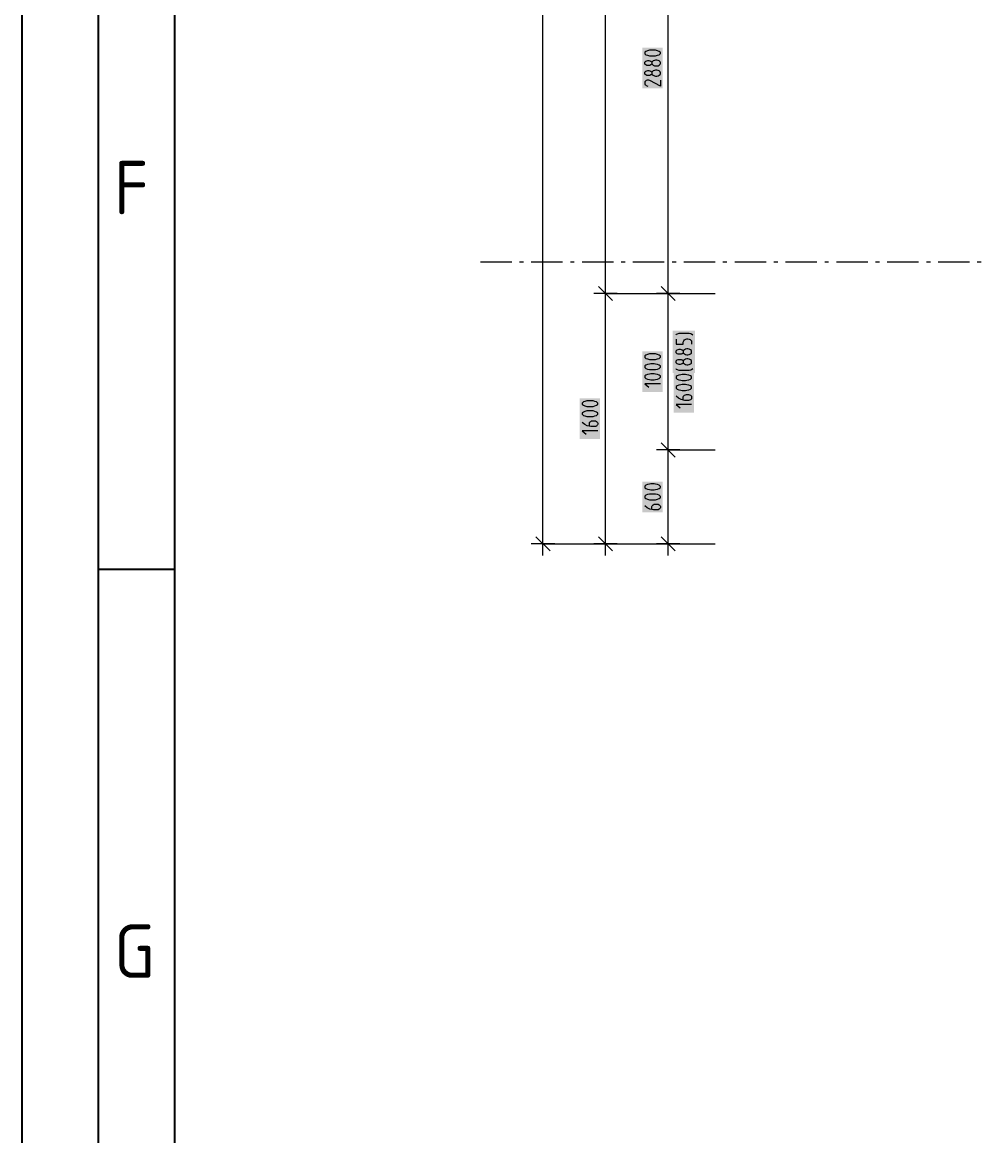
# Model space of a CAD drawing. Header units: millimetres. Extents: x 0 to 594, y 0 to 420.
# Drawn here: x 0 to 63, y 72.9 to 145.8 of the extents above; entities that cross this region are included whole.
import ezdxf

# ---------------------------------------------------------------- set-up
doc = ezdxf.new("R2010")
doc.units = ezdxf.units.MM
doc.header["$LTSCALE"] = 8
for name, color, linetype in [('035', 5, 'Continuous'), ('07', 7, 'Continuous'), ('PDF_Koty delkove', 7, 'Continuous'), ('PDF_Osy hlavni', 7, 'Continuous')]:
    doc.layers.add(name, color=color, linetype=linetype)
doc.styles.add('ISO Proportional', font='isocp.shx')

# ---------------------------------------------------------------- blocks, each defined once
blk = doc.blocks.new('IEC_border_a2')
at = {"layer": '035'}
for p, q in [((10, 10), (10, 410)), ((10, 110), (5.017, 110))]:
    blk.add_line(p, q, dxfattribs=at)
blk.add_lwpolyline([(0, 420), (594, 420), (594, 0), (0, 0)], close=True, dxfattribs=at)
at = {"layer": '07'}
blk.add_lwpolyline([(5, 415), (589, 415), (589, 5), (5, 5)], close=True, dxfattribs=at)
at = {"layer": '035', "style": 'ISO Proportional'}
for s, p in [('F', (6.017, 133.254)), ('G', (6.017, 83.254))]:
    blk.add_text(s, height=3.5, dxfattribs=at).set_placement(p)

msp = doc.modelspace()

# ---------------------------------------------------------------- linework, layer by layer
at = {"layer": 'PDF_Koty delkove', "lineweight": 18}
for points in [[(34.1, 111.675), (34.1, 340.35)], [(38.2, 111.675), (38.2, 128.074), (38.2, 267.114), (38.2, 323.95), (38.2, 340.35)], [(42.3, 111.675), (42.3, 114.854), (42.3, 115.375), (42.3, 117.825), (42.3, 124.726), (42.3, 124.928), (42.3, 128.074), (42.3, 132.85), (42.3, 132.912), (42.3, 140.438), (42.3, 140.753), (42.3, 149.461), (42.3, 150.077), (42.3, 153.581), (42.3, 154.335), (42.3, 157.597), (42.3, 160.257), (42.3, 161.233), (42.3, 176.047), (42.3, 198.081), (42.3, 208.331), (42.3, 228.831), (42.3, 247.281), (42.3, 267.114)], [(41.376, 144.013), (41.171, 144.013), (41.07, 143.999), (40.95, 143.972), (40.847, 143.931), (40.779, 143.877), (40.762, 143.849), (40.762, 143.795), (40.779, 143.767), (40.847, 143.713), (40.95, 143.672), (41.07, 143.644), (41.171, 143.63), (41.376, 143.63), (41.479, 143.644), (41.599, 143.672), (41.701, 143.713), (41.77, 143.767), (41.787, 143.795), (41.787, 143.849), (41.77, 143.877), (41.701, 143.931), (41.599, 143.972), (41.479, 143.999)], [(41.479, 143.999), (41.376, 144.013)], [(41.24, 143.11), (41.223, 143.083), (41.171, 143.042), (41.104, 143.015), (41.035, 143.001), (40.966, 143.001), (40.899, 143.015), (40.83, 143.042), (40.779, 143.097), (40.762, 143.138), (40.762, 143.192), (40.779, 143.233), (40.83, 143.288), (40.899, 143.315), (40.966, 143.329), (41.035, 143.329), (41.104, 143.315), (41.171, 143.288), (41.223, 143.247), (41.24, 143.22)], [(41.547, 143.356), (41.479, 143.356), (41.394, 143.342), (41.309, 143.302), (41.257, 143.247), (41.24, 143.22), (41.24, 143.11), (41.257, 143.083), (41.309, 143.028), (41.394, 142.987), (41.479, 142.973), (41.547, 142.973), (41.633, 142.987)], [(41.633, 142.987), (41.719, 143.028), (41.77, 143.083), (41.787, 143.138), (41.787, 143.192), (41.77, 143.247), (41.719, 143.302), (41.633, 143.342), (41.547, 143.356)], [(41.24, 142.453), (41.223, 142.426), (41.171, 142.385), (41.104, 142.358), (41.035, 142.344), (40.966, 142.344), (40.899, 142.358), (40.83, 142.385), (40.779, 142.44), (40.762, 142.481), (40.762, 142.535), (40.779, 142.576), (40.83, 142.631), (40.899, 142.658), (40.966, 142.672), (41.035, 142.672), (41.104, 142.658), (41.171, 142.631), (41.223, 142.59), (41.24, 142.563)], [(41.479, 142.699), (41.394, 142.685), (41.309, 142.645), (41.257, 142.59), (41.24, 142.563), (41.24, 142.453), (41.257, 142.426), (41.309, 142.371), (41.394, 142.33), (41.479, 142.316), (41.547, 142.316), (41.633, 142.33), (41.719, 142.371), (41.77, 142.426), (41.787, 142.481), (41.787, 142.535), (41.77, 142.59), (41.719, 142.645), (41.633, 142.685), (41.547, 142.699)], [(41.547, 142.699), (41.479, 142.699)], [(41.787, 142.042), (41.787, 141.659), (41.104, 142.015), (41.035, 142.042), (40.932, 142.042), (40.865, 142.015), (40.814, 141.974), (40.779, 141.933), (40.762, 141.878), (40.762, 141.824), (40.779, 141.769), (40.814, 141.728), (40.865, 141.687), (40.966, 141.659)], [(38.661, 127.613), (37.739, 128.536)], [(42.761, 127.613), (41.839, 128.536)], [(38.969, 128.074), (38.2, 128.074), (37.431, 128.074)], [(38.2, 128.074), (42.851, 128.074)], [(43.069, 128.074), (42.3, 128.074), (41.531, 128.074)], [(42.3, 128.074), (42.514, 128.074), (42.524, 128.074), (45.375, 128.074)], [(42.812, 125.374), (42.846, 125.401), (42.915, 125.442), (43.016, 125.47), (43.154, 125.483), (43.495, 125.483), (43.666, 125.47), (43.769, 125.456), (43.837, 125.429), (43.905, 125.374)], [(42.812, 125.073), (42.812, 124.746), (43.29, 124.746), (43.29, 124.882), (43.325, 124.978), (43.376, 125.032), (43.461, 125.087), (43.529, 125.101), (43.597, 125.101), (43.666, 125.087), (43.734, 125.06), (43.785, 125.019), (43.82, 124.964), (43.837, 124.882), (43.837, 124.746)], [(41.376, 124.127), (41.171, 124.127), (41.07, 124.113), (40.95, 124.086), (40.847, 124.045), (40.779, 123.991), (40.762, 123.963), (40.762, 123.909), (40.779, 123.881), (40.847, 123.826), (40.95, 123.785), (41.07, 123.757), (41.171, 123.743), (41.376, 123.743), (41.479, 123.757), (41.599, 123.785), (41.701, 123.826), (41.77, 123.881), (41.787, 123.909), (41.787, 123.963), (41.77, 123.991)], [(41.77, 123.991), (41.701, 124.045), (41.599, 124.086), (41.479, 124.113), (41.376, 124.127)], [(42.949, 124.103), (42.88, 124.131), (42.829, 124.185), (42.812, 124.226), (42.812, 124.281), (42.829, 124.322), (42.88, 124.377), (42.949, 124.404), (43.016, 124.418), (43.085, 124.418), (43.154, 124.404), (43.221, 124.377), (43.273, 124.336), (43.29, 124.308)], [(43.29, 124.199), (43.273, 124.172), (43.221, 124.131), (43.154, 124.103), (43.085, 124.09), (43.016, 124.09), (42.949, 124.103)], [(43.29, 123.543), (43.273, 123.516), (43.221, 123.475), (43.154, 123.447), (43.085, 123.434), (43.016, 123.434), (42.949, 123.447), (42.88, 123.475), (42.829, 123.529), (42.812, 123.57), (42.812, 123.625), (42.829, 123.666), (42.88, 123.721), (42.949, 123.748), (43.016, 123.762), (43.085, 123.762), (43.154, 123.748), (43.221, 123.721), (43.273, 123.68), (43.29, 123.652)], [(43.597, 123.789), (43.529, 123.789), (43.444, 123.775), (43.359, 123.734), (43.307, 123.68), (43.29, 123.652), (43.29, 123.543), (43.307, 123.516), (43.359, 123.461), (43.444, 123.42), (43.529, 123.406), (43.597, 123.406), (43.683, 123.42), (43.769, 123.461), (43.82, 123.516), (43.837, 123.57)], [(43.837, 123.57), (43.837, 123.625), (43.82, 123.68), (43.769, 123.734), (43.683, 123.775), (43.597, 123.789)], [(41.376, 122.813), (41.171, 122.813), (41.07, 122.799), (40.95, 122.772), (40.847, 122.731), (40.779, 122.677), (40.762, 122.649), (40.762, 122.594), (40.779, 122.567), (40.847, 122.512), (40.95, 122.471), (41.07, 122.443), (41.171, 122.429), (41.376, 122.429), (41.479, 122.443), (41.599, 122.471), (41.701, 122.512), (41.77, 122.567), (41.787, 122.594)], [(41.787, 122.594), (41.787, 122.649), (41.77, 122.677), (41.701, 122.731), (41.599, 122.772), (41.479, 122.799), (41.376, 122.813)], [(43.905, 123.133), (43.837, 123.078), (43.769, 123.051), (43.666, 123.037), (43.495, 123.023), (43.154, 123.023), (43.016, 123.037), (42.915, 123.065), (42.846, 123.106), (42.812, 123.133)], [(41.787, 122.156), (40.762, 122.156), (41.035, 121.937)], [(43.426, 122.111), (43.221, 122.111), (43.12, 122.097), (43, 122.07), (42.897, 122.029), (42.829, 121.975), (42.812, 121.947), (42.812, 121.893), (42.829, 121.865), (42.897, 121.811), (43, 121.77), (43.12, 121.742), (43.221, 121.728), (43.426, 121.728), (43.529, 121.742), (43.649, 121.77), (43.751, 121.811), (43.82, 121.865), (43.837, 121.893), (43.837, 121.947), (43.82, 121.975), (43.751, 122.029), (43.649, 122.07)], [(43.649, 122.07), (43.529, 122.097), (43.426, 122.111)], [(43.29, 121.1), (43.29, 121.291), (43.307, 121.346), (43.341, 121.387), (43.376, 121.414), (43.426, 121.441), (43.495, 121.455), (43.631, 121.455), (43.7, 121.441), (43.751, 121.414), (43.785, 121.387), (43.82, 121.346), (43.837, 121.291), (43.837, 121.237), (43.82, 121.182), (43.785, 121.141), (43.751, 121.114), (43.7, 121.086), (43.631, 121.072), (43.392, 121.072), (43.154, 121.127), (42.982, 121.209), (42.812, 121.346)], [(36.747, 120.313), (36.679, 120.259), (36.662, 120.231), (36.662, 120.177), (36.679, 120.149), (36.747, 120.094), (36.85, 120.053), (36.97, 120.025), (37.071, 120.011), (37.276, 120.011), (37.379, 120.025), (37.499, 120.053), (37.601, 120.094), (37.67, 120.149), (37.687, 120.177), (37.687, 120.231), (37.67, 120.259), (37.601, 120.313), (37.499, 120.354), (37.379, 120.381), (37.276, 120.395)], [(37.276, 120.395), (37.071, 120.395), (36.97, 120.381), (36.85, 120.354), (36.747, 120.313)], [(43.837, 120.799), (42.812, 120.799), (43.085, 120.581)], [(37.14, 119.382), (37.14, 119.574), (37.157, 119.629), (37.191, 119.67), (37.226, 119.697), (37.276, 119.724), (37.345, 119.738), (37.481, 119.738), (37.55, 119.724), (37.601, 119.697), (37.635, 119.67), (37.67, 119.629), (37.687, 119.574), (37.687, 119.519), (37.67, 119.464), (37.635, 119.423), (37.601, 119.396), (37.55, 119.368), (37.481, 119.354), (37.243, 119.354), (37.004, 119.409), (36.833, 119.492), (36.662, 119.629)], [(37.687, 119.081), (36.662, 119.081), (36.935, 118.862)], [(42.761, 117.363), (41.839, 118.286)], [(43.069, 117.825), (42.3, 117.825), (41.531, 117.825)], [(42.3, 117.825), (42.888, 117.825), (43.224, 117.825), (45.375, 117.825)], [(41.376, 114.941), (41.171, 114.941), (41.07, 114.928), (40.95, 114.9), (40.847, 114.859), (40.779, 114.805), (40.762, 114.777), (40.762, 114.723), (40.779, 114.695), (40.847, 114.641), (40.95, 114.6), (41.07, 114.572), (41.171, 114.558), (41.376, 114.558), (41.479, 114.572), (41.599, 114.6), (41.701, 114.641), (41.77, 114.695), (41.787, 114.723)], [(41.787, 114.723), (41.787, 114.777), (41.77, 114.805), (41.701, 114.859), (41.599, 114.9), (41.479, 114.928), (41.376, 114.941)], [(41.24, 113.929), (41.24, 114.12), (41.257, 114.175), (41.291, 114.216), (41.326, 114.243), (41.376, 114.27), (41.445, 114.284), (41.581, 114.284), (41.65, 114.27), (41.701, 114.243), (41.735, 114.216), (41.77, 114.175), (41.787, 114.12), (41.787, 114.066), (41.77, 114.011), (41.735, 113.97), (41.701, 113.943), (41.65, 113.915), (41.581, 113.901), (41.342, 113.901), (41.104, 113.956), (40.932, 114.038), (40.762, 114.175)], [(34.869, 111.675), (34.1, 111.675), (33.331, 111.675)], [(34.561, 111.213), (33.639, 112.136)], [(34.1, 110.906), (34.1, 111.675), (40.415, 111.675)], [(38.969, 111.675), (38.2, 111.675), (37.431, 111.675)], [(38.661, 111.213), (37.739, 112.136)], [(38.2, 110.906), (38.2, 111.675), (42.851, 111.675)], [(43.069, 111.675), (42.3, 111.675), (41.531, 111.675)], [(42.761, 111.213), (41.839, 112.136)], [(42.3, 110.906), (42.3, 111.675), (45.375, 111.675)]]:
    msp.add_lwpolyline(points, dxfattribs=at)
for points in [[(43.597, 124.445), (43.529, 124.445), (43.444, 124.431), (43.359, 124.39), (43.307, 124.336), (43.29, 124.308), (43.29, 124.199), (43.307, 124.172), (43.359, 124.117), (43.444, 124.076), (43.529, 124.062), (43.597, 124.062), (43.683, 124.076), (43.769, 124.117), (43.82, 124.172), (43.837, 124.226), (43.837, 124.281), (43.82, 124.336), (43.769, 124.39), (43.683, 124.431)], [(41.376, 123.47), (41.171, 123.47), (41.07, 123.456), (40.95, 123.429), (40.847, 123.388), (40.779, 123.334), (40.762, 123.306), (40.762, 123.251), (40.779, 123.224), (40.847, 123.169), (40.95, 123.128), (41.07, 123.1), (41.171, 123.086), (41.376, 123.086), (41.479, 123.1), (41.599, 123.128), (41.701, 123.169), (41.77, 123.224), (41.787, 123.251), (41.787, 123.306), (41.77, 123.334), (41.701, 123.388), (41.599, 123.429), (41.479, 123.456)], [(43.426, 122.767), (43.221, 122.767), (43.12, 122.753), (43, 122.726), (42.897, 122.685), (42.829, 122.631), (42.812, 122.603), (42.812, 122.549), (42.829, 122.521), (42.897, 122.467), (43, 122.426), (43.12, 122.398), (43.221, 122.384), (43.426, 122.384), (43.529, 122.398), (43.649, 122.426), (43.751, 122.467), (43.82, 122.521), (43.837, 122.549), (43.837, 122.603), (43.82, 122.631), (43.751, 122.685), (43.649, 122.726), (43.529, 122.753)], [(37.276, 121.052), (37.071, 121.052), (36.97, 121.038), (36.85, 121.011), (36.747, 120.97), (36.679, 120.916), (36.662, 120.888), (36.662, 120.834), (36.679, 120.806), (36.747, 120.751), (36.85, 120.71), (36.97, 120.682), (37.071, 120.668), (37.276, 120.668), (37.379, 120.682), (37.499, 120.71), (37.601, 120.751), (37.67, 120.806), (37.687, 120.834), (37.687, 120.888), (37.67, 120.916), (37.601, 120.97), (37.499, 121.011), (37.379, 121.038)], [(41.376, 115.599), (41.171, 115.599), (41.07, 115.585), (40.95, 115.557), (40.847, 115.516), (40.779, 115.462), (40.762, 115.434), (40.762, 115.38), (40.779, 115.352), (40.847, 115.298), (40.95, 115.257), (41.07, 115.229), (41.171, 115.215), (41.376, 115.215), (41.479, 115.229), (41.599, 115.257), (41.701, 115.298), (41.77, 115.352), (41.787, 115.38), (41.787, 115.434), (41.77, 115.462), (41.701, 115.516), (41.599, 115.557), (41.479, 115.585)]]:
    msp.add_lwpolyline(points, close=True, dxfattribs=at)
at = {"layer": 'PDF_Koty delkove', "color": 7, "lineweight": 18, "true_color": 0xffffff, "transparency": 33554559}
for points in [[(41.941, 141.505), (41.941, 144.167), (40.609, 141.505), (40.609, 144.167)], [(44.059, 122.869), (44.059, 125.637), (42.59, 122.869), (42.59, 125.637)], [(41.941, 121.619), (41.941, 124.28), (40.609, 121.619), (40.609, 124.28)], [(43.991, 120.262), (43.991, 122.92), (42.659, 120.262), (42.659, 122.92)], [(37.841, 118.544), (37.841, 121.205), (36.509, 118.544), (36.509, 121.205)], [(41.941, 113.747), (41.941, 115.752), (40.609, 113.747), (40.609, 115.752)]]:
    msp.add_solid(points, dxfattribs=at)
at = {"layer": 'PDF_Osy hlavni', "lineweight": 18}
for points in [[(32.05, 130.124), (30, 130.124)], [(32.819, 130.124), (32.562, 130.124)], [(35.381, 130.124), (33.331, 130.124)], [(36.15, 130.124), (35.894, 130.124)], [(38.712, 130.124), (36.662, 130.124)], [(39.481, 130.124), (39.225, 130.124)], [(42.044, 130.124), (39.994, 130.124)], [(42.812, 130.124), (42.556, 130.124)], [(45.375, 130.124), (43.325, 130.124)], [(46.144, 130.124), (45.887, 130.124)], [(48.706, 130.124), (46.656, 130.124)], [(49.475, 130.124), (49.219, 130.124)], [(52.037, 130.124), (49.987, 130.124)], [(52.806, 130.124), (52.55, 130.124)], [(55.369, 130.124), (53.319, 130.124)], [(56.137, 130.124), (55.881, 130.124)], [(58.7, 130.124), (56.65, 130.124)], [(59.468, 130.124), (59.212, 130.124)], [(62.031, 130.124), (59.981, 130.124)], [(62.8, 130.124), (62.543, 130.124)]]:
    msp.add_lwpolyline(points, dxfattribs=at)

# ---------------------------------------------------------------- block references
msp.add_blockref('IEC_border_a2', (0, 0))

doc.saveas('drawing.dxf')
